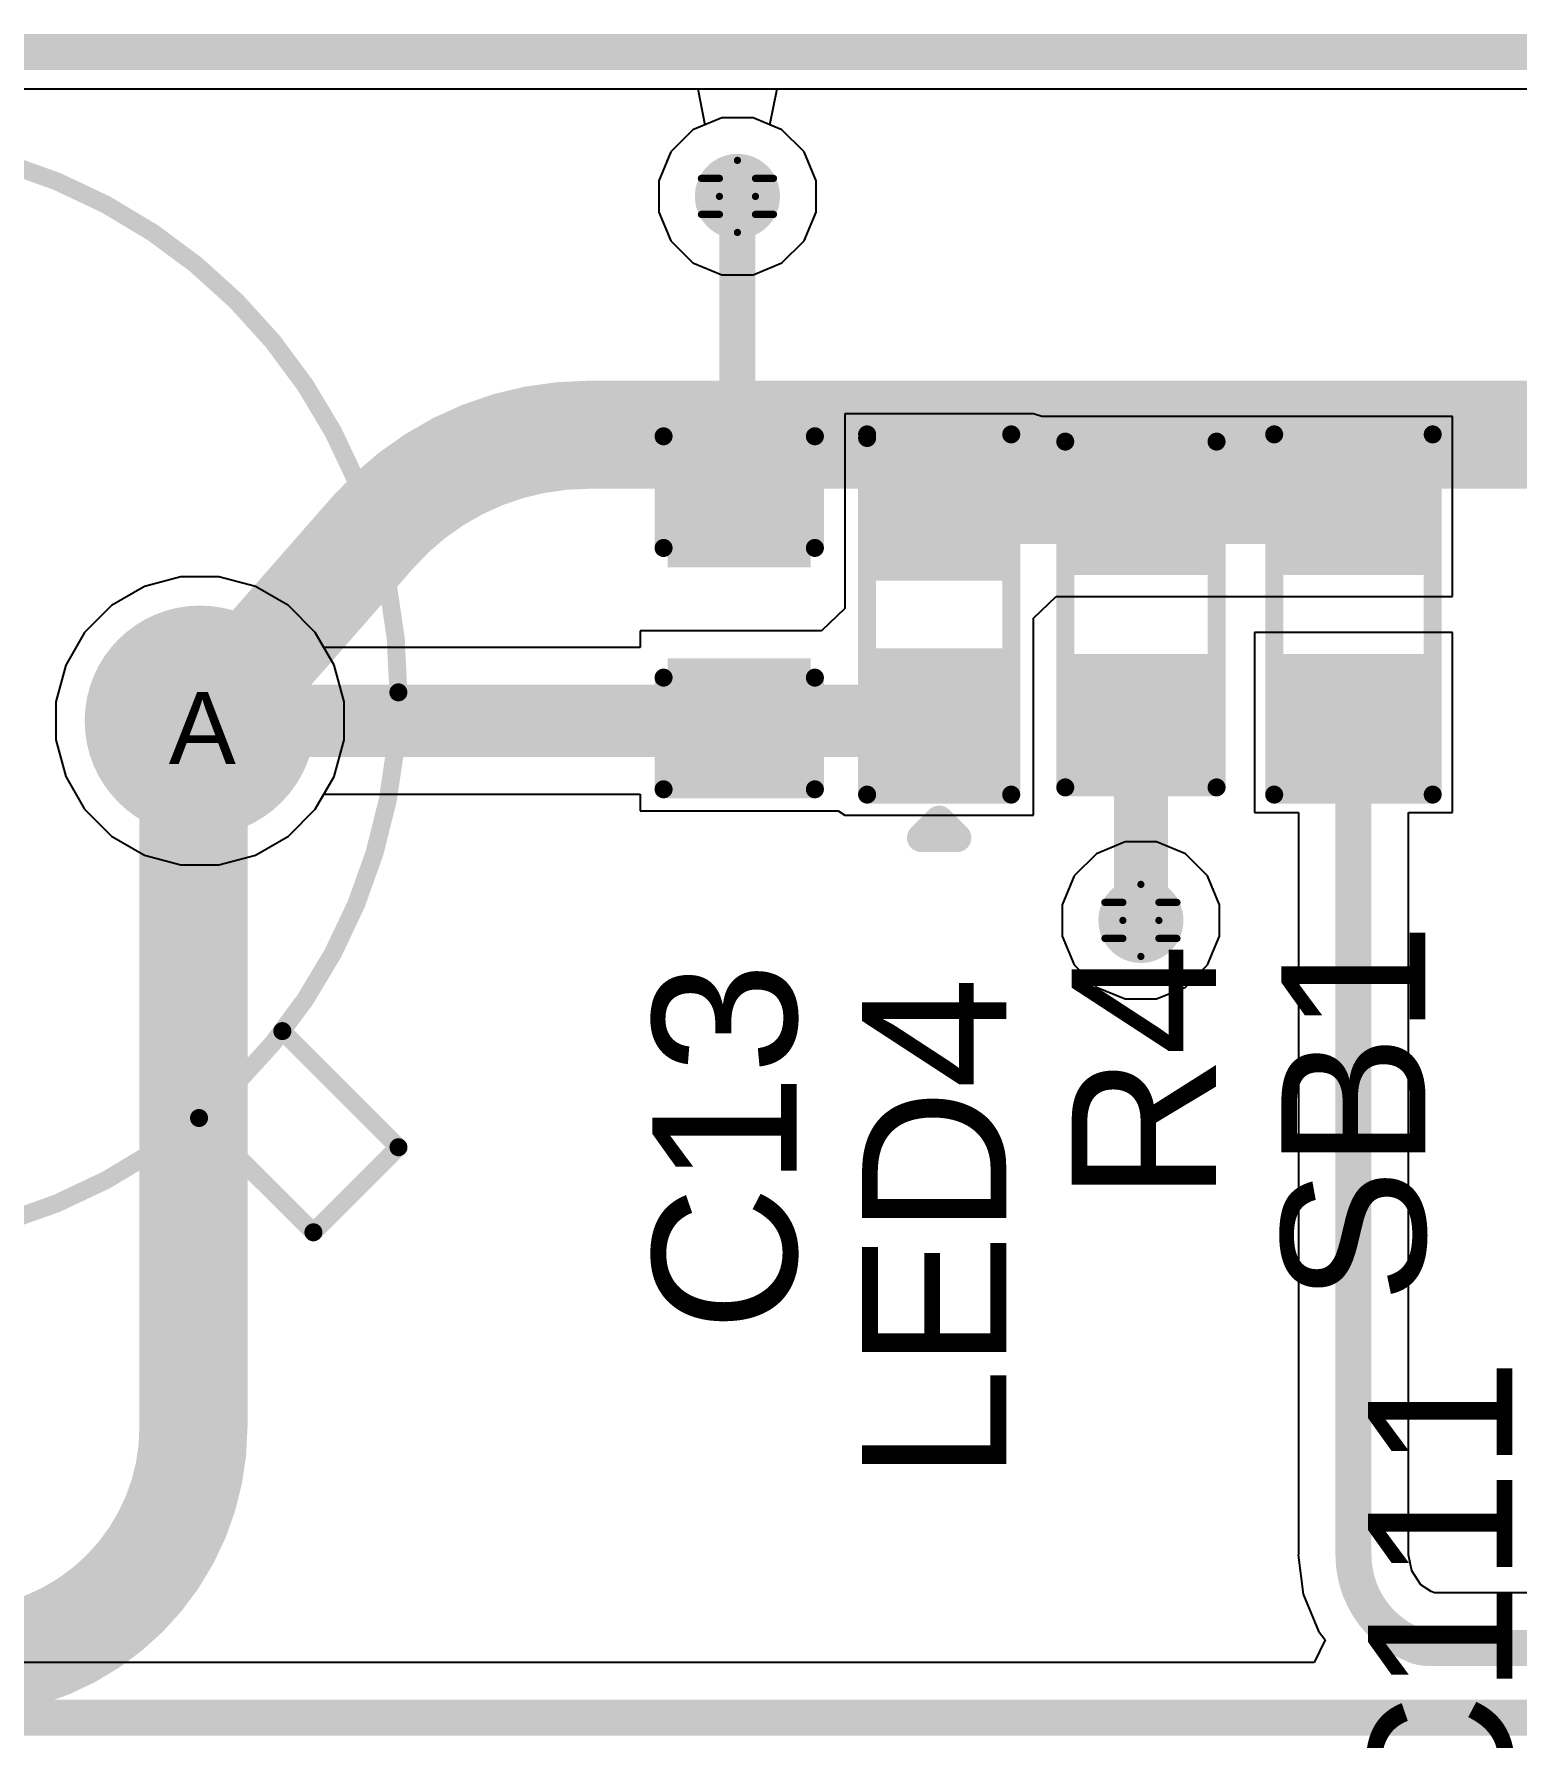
# Model space of a CAD drawing. Header units: inches. Extents: x 24 to 500, y 68 to 269.
# Drawn here: x 329.05 to 339.51, y 167.82 to 179.83 of the extents above; entities that cross this region are included whole.
import ezdxf

# ---------------------------------------------------------------- set-up
doc = ezdxf.new("R2010")
doc.units = ezdxf.units.IN
for name, color, linetype in [('Board Outline', 216, 'Continuous'), ('Bottom Layer', 5, 'Continuous'), ('Bottom Solder', 6, 'Continuous'), ('Drill Drawing', 1, 'Continuous'), ('Layer 1', 16, 'Continuous'), ('Layer 2', 76, 'Continuous'), ('Multi-Layer', 9, 'Continuous'), ('Pad Holes', 156, 'Continuous'), ('Top Layer', 1, 'Continuous'), ('Top Overlay', 2, 'Continuous'), ('Top Paste', 8, 'Continuous'), ('Top Solder', 216, 'Continuous'), ('Via Holes', 16, 'Continuous')]:
    doc.layers.add(name, color=color, linetype=linetype)
doc.styles.add('Arial', font='', dxfattribs={"height": 0.2})
doc.styles.get('Arial').set_extended_font_data('Arial')

# ---------------------------------------------------------------- blocks, each defined once
blk = doc.blocks.new('AS312_32')
at = {"layer": 'Bottom Layer'}
h = blk.add_hatch(color=5, dxfattribs=at)
edge = h.paths.add_edge_path()
edge.add_arc((-2.55016, 1.24333), 0.7619999999999999, 0, 360)
h = blk.add_hatch(color=5, dxfattribs=at)
edge = h.paths.add_edge_path()
edge.add_arc((2.55016, 1.22809), 0.7619999999999999, 0, 360)
h = blk.add_hatch(color=5, dxfattribs=at)
edge = h.paths.add_edge_path()
edge.add_arc((0.06603999999999999, -1.24333), 0.7619999999999999, 0, 360)
at = {"layer": 'Bottom Solder'}
h = blk.add_hatch(color=6, dxfattribs=at)
edge = h.paths.add_edge_path()
edge.add_arc((-2.55016, 1.24333), 0.8128, 0, 360)
h = blk.add_hatch(color=6, dxfattribs=at)
edge = h.paths.add_edge_path()
edge.add_arc((2.55016, 1.22809), 0.8128, 0, 360)
h = blk.add_hatch(color=6, dxfattribs=at)
edge = h.paths.add_edge_path()
edge.add_arc((0.06603999999999999, -1.24333), 0.8128, 0, 360)
at = {"layer": 'Layer 1'}
h = blk.add_hatch(color=16, dxfattribs=at)
edge = h.paths.add_edge_path()
edge.add_arc((-2.55016, 1.24333), 0.7619999999999999, 0, 360)
h = blk.add_hatch(color=16, dxfattribs=at)
edge = h.paths.add_edge_path()
edge.add_arc((2.55016, 1.22809), 0.7619999999999999, 0, 360)
h = blk.add_hatch(color=16, dxfattribs=at)
edge = h.paths.add_edge_path()
edge.add_arc((0.06603999999999999, -1.24333), 0.7619999999999999, 0, 360)
at = {"layer": 'Layer 2'}
h = blk.add_hatch(color=76, dxfattribs=at)
edge = h.paths.add_edge_path()
edge.add_arc((-2.55016, 1.24333), 0.7619999999999999, 0, 360)
h = blk.add_hatch(color=76, dxfattribs=at)
edge = h.paths.add_edge_path()
edge.add_arc((2.55016, 1.22809), 0.7619999999999999, 0, 360)
h = blk.add_hatch(color=76, dxfattribs=at)
edge = h.paths.add_edge_path()
edge.add_arc((0.06603999999999999, -1.24333), 0.7619999999999999, 0, 360)
at = {"layer": 'Multi-Layer'}
h = blk.add_hatch(color=9, dxfattribs=at)
edge = h.paths.add_edge_path()
edge.add_arc((-2.55016, 1.24333), 0.7619999999999999, 0, 360)
h = blk.add_hatch(color=9, dxfattribs=at)
edge = h.paths.add_edge_path()
edge.add_arc((2.55016, 1.22809), 0.7619999999999999, 0, 360)
h = blk.add_hatch(color=9, dxfattribs=at)
edge = h.paths.add_edge_path()
edge.add_arc((0.06603999999999999, -1.24333), 0.7619999999999999, 0, 360)
at = {"layer": 'Pad Holes'}
h = blk.add_hatch(color=7, dxfattribs=at)
edge = h.paths.add_edge_path()
edge.add_arc((-2.55016, 1.24333), 0.4571999999999999, 0, 360)
h = blk.add_hatch(color=7, dxfattribs=at)
edge = h.paths.add_edge_path()
edge.add_arc((2.55016, 1.22809), 0.4571999999999999, 0, 360)
h = blk.add_hatch(color=7, dxfattribs=at)
edge = h.paths.add_edge_path()
edge.add_arc((0.06603999999999999, -1.24333), 0.4571999999999999, 0, 360)
at = {"layer": 'Top Layer'}
h = blk.add_hatch(color=1, dxfattribs=at)
edge = h.paths.add_edge_path()
edge.add_arc((-2.55016, 1.24333), 0.7619999999999999, 0, 360)
h = blk.add_hatch(color=1, dxfattribs=at)
edge = h.paths.add_edge_path()
edge.add_arc((2.55016, 1.22809), 0.7619999999999999, 0, 360)
h = blk.add_hatch(color=1, dxfattribs=at)
edge = h.paths.add_edge_path()
edge.add_arc((0.06603999999999999, -1.24333), 0.7619999999999999, 0, 360)
at = {"layer": 'Top Solder'}
h = blk.add_hatch(color=216, dxfattribs=at)
edge = h.paths.add_edge_path()
edge.add_arc((-2.55016, 1.24333), 0.8128, 0, 360)
h = blk.add_hatch(color=216, dxfattribs=at)
edge = h.paths.add_edge_path()
edge.add_arc((2.55016, 1.22809), 0.8128, 0, 360)
h = blk.add_hatch(color=216, dxfattribs=at)
edge = h.paths.add_edge_path()
edge.add_arc((0.06603999999999999, -1.24333), 0.8128, 0, 360)
at = {"layer": 'Top Overlay'}
for points in [[(3.85064, 1.042416, 0.127, 0.127, 1), (-3.949192, 1.042416, 0.127, 0.127, 1)], [(-3.381756, 4.849876, 0.0635, 0.0635, 1), (-3.318256, 4.849876, 0.0635, 0.0635, 1)], [(-3.381756, 4.849876, 0.0635, 0.0635, 1), (-3.318256, 4.849876, 0.0635, 0.0635, 1)], [(-3.981704, 4.249928, 0.0635, 0.0635, 1), (-3.918204, 4.249928, 0.0635, 0.0635, 1)], [(-3.981704, 4.249928, 0.0635, 0.0635, 1), (-3.918204, 4.249928, 0.0635, 0.0635, 1)], [(-2.5754584, 4.0437816, 0.0635, 0.0635, 1), (-2.5119584, 4.0437816, 0.0635, 0.0635, 1)], [(-3.162808, 3.431032, 0.0635, 0.0635, 1), (-3.099308, 3.431032, 0.0635, 0.0635, 1)], [(-3.980942, 1.042416, 0.0635, 0.0635, 1), (-3.917442, 1.042416, 0.0635, 0.0635, 1)], [(3.81889, 1.042416, 0.0635, 0.0635, 1), (3.88239, 1.042416, 0.0635, 0.0635, 1)]]:
    blk.add_lwpolyline(points, format="xyseb", close=True, dxfattribs=at)
for points in [[(-3.350006, 4.849876, 0.127, 0.127, 0), (-3.949954, 4.249928, 0.127, 0.127, 0)], [(-2.5437084, 4.0437816, 0.127, 0.127, 0), (-3.350006, 4.849876, 0.127, 0.127, 0)], [(-3.131058, 3.431032, 0.127, 0.127, 0), (-3.949954, 4.249928, 0.127, 0.127, 0)]]:
    blk.add_lwpolyline(points, format="xyseb", dxfattribs=at)
blk = doc.blocks.new('S______B______90')
at = {"layer": 'Top Layer'}
for points in [[(-1.143, -0.4445), (-1.143, 0.4445), (-0.3809999999999999, 0.4445), (-0.3809999999999999, -0.4445)], [(0.3809999999999999, -0.4445), (0.3809999999999999, 0.4445), (1.143, 0.4445), (1.143, -0.4445)]]:
    blk.add_hatch(color=1, dxfattribs=at).paths.add_polyline_path(points)
at = {"layer": 'Top Paste'}
for points in [[(-1.143, -0.4445), (-1.143, 0.4445), (-0.3809999999999999, 0.4445), (-0.3809999999999999, -0.4445)], [(0.3809999999999999, -0.4445), (0.3809999999999999, 0.4445), (1.143, 0.4445), (1.143, -0.4445)]]:
    blk.add_hatch(color=8, dxfattribs=at).paths.add_polyline_path(points)
at = {"layer": 'Top Solder'}
for points in [[(-1.2446, -0.5460999999999999), (-1.2446, 0.5460999999999999), (-0.2794, 0.5460999999999999), (-0.2794, -0.5460999999999999)], [(0.2794, -0.5460999999999999), (0.2794, 0.5460999999999999), (1.2446, 0.5460999999999999), (1.2446, -0.5460999999999999)]]:
    blk.add_hatch(color=216, dxfattribs=at).paths.add_polyline_path(points)
at = {"layer": 'Top Overlay'}
for points in [[(-1.27, 0.5588, 0.127, 0.127, 0), (-1.27, -0.5588, 0.127, 0.127, 0)], [(-1.27, 0.5588, 0.127, 0.127, 0), (1.27, 0.5588, 0.127, 0.127, 0)], [(1.27, 0.5588, 0.127, 0.127, 0), (1.27, -0.5588, 0.127, 0.127, 0)], [(-1.27, -0.5588, 0.127, 0.127, 0), (1.27, -0.5588, 0.127, 0.127, 0)]]:
    blk.add_lwpolyline(points, format="xyseb", dxfattribs=at)
for points in [[(-1.30175, 0.5588, 0.0635, 0.0635, 1), (-1.23825, 0.5588, 0.0635, 0.0635, 1)], [(-1.30175, 0.5588, 0.0635, 0.0635, 1), (-1.23825, 0.5588, 0.0635, 0.0635, 1)], [(1.23825, 0.5588, 0.0635, 0.0635, 1), (1.30175, 0.5588, 0.0635, 0.0635, 1)], [(1.23825, 0.5588, 0.0635, 0.0635, 1), (1.30175, 0.5588, 0.0635, 0.0635, 1)], [(-1.30175, -0.5588, 0.0635, 0.0635, 1), (-1.23825, -0.5588, 0.0635, 0.0635, 1)], [(-1.30175, -0.5588, 0.0635, 0.0635, 1), (-1.23825, -0.5588, 0.0635, 0.0635, 1)], [(1.23825, -0.5588, 0.0635, 0.0635, 1), (1.30175, -0.5588, 0.0635, 0.0635, 1)], [(1.23825, -0.5588, 0.0635, 0.0635, 1), (1.30175, -0.5588, 0.0635, 0.0635, 1)]]:
    blk.add_lwpolyline(points, format="xyseb", close=True, dxfattribs=at)
blk = doc.blocks.new('R___0603_151')
at = {"layer": 'Top Layer'}
for points in [[(-0.3809999999999999, 0.4445), (-0.3809999999999999, -0.4445), (-1.143, -0.4445), (-1.143, 0.4445)], [(1.143, 0.4445), (1.143, -0.4445), (0.3809999999999999, -0.4445), (0.3809999999999999, 0.4445)]]:
    blk.add_hatch(color=1, dxfattribs=at).paths.add_polyline_path(points)
at = {"layer": 'Top Paste'}
for points in [[(-0.3809999999999999, 0.4445), (-0.3809999999999999, -0.4445), (-1.143, -0.4445), (-1.143, 0.4445)], [(1.143, 0.4445), (1.143, -0.4445), (0.3809999999999999, -0.4445), (0.3809999999999999, 0.4445)]]:
    blk.add_hatch(color=8, dxfattribs=at).paths.add_polyline_path(points)
at = {"layer": 'Top Solder'}
for points in [[(-0.2794, 0.5460999999999999), (-0.2794, -0.5460999999999999), (-1.2446, -0.5460999999999999), (-1.2446, 0.5460999999999999)], [(1.2446, 0.5460999999999999), (1.2446, -0.5460999999999999), (0.2794, -0.5460999999999999), (0.2794, 0.5460999999999999)]]:
    blk.add_hatch(color=216, dxfattribs=at).paths.add_polyline_path(points)
at = {"layer": 'Top Overlay'}
for points in [[(1.2192, 0.5334, 0.127, 0.127, 0), (-1.2192, 0.5334, 0.127, 0.127, 0)], [(-1.2192, -0.5334, 0.127, 0.127, 0), (-1.2192, 0.5334, 0.127, 0.127, 0)], [(1.2192, -0.5334, 0.127, 0.127, 0), (1.2192, 0.5334, 0.127, 0.127, 0)], [(1.2192, -0.5334, 0.127, 0.127, 0), (-1.2192, -0.5334, 0.127, 0.127, 0)]]:
    blk.add_lwpolyline(points, format="xyseb", dxfattribs=at)
for points in [[(-1.25095, 0.5334, 0.0635, 0.0635, 1), (-1.18745, 0.5334, 0.0635, 0.0635, 1)], [(-1.25095, 0.5334, 0.0635, 0.0635, 1), (-1.18745, 0.5334, 0.0635, 0.0635, 1)], [(1.18745, 0.5334, 0.0635, 0.0635, 1), (1.25095, 0.5334, 0.0635, 0.0635, 1)], [(1.18745, 0.5334, 0.0635, 0.0635, 1), (1.25095, 0.5334, 0.0635, 0.0635, 1)], [(-1.25095, -0.5334, 0.0635, 0.0635, 1), (-1.18745, -0.5334, 0.0635, 0.0635, 1)], [(-1.25095, -0.5334, 0.0635, 0.0635, 1), (-1.18745, -0.5334, 0.0635, 0.0635, 1)], [(1.18745, -0.5334, 0.0635, 0.0635, 1), (1.25095, -0.5334, 0.0635, 0.0635, 1)], [(1.18745, -0.5334, 0.0635, 0.0635, 1), (1.25095, -0.5334, 0.0635, 0.0635, 1)]]:
    blk.add_lwpolyline(points, format="xyseb", close=True, dxfattribs=at)
blk = doc.blocks.new('ALS_PT19_315C_L177_TR__173')
at = {"layer": 'Top Layer'}
for points in [[(-1.16000911, 0.41000045), (-0.34000821, 0.41000045), (-0.34000821, -0.41000045), (-1.16000911, -0.41000045)], [(0.34000821, 0.41000045), (1.16000911, 0.41000045), (1.16000911, -0.41000045), (0.34000821, -0.41000045)]]:
    blk.add_hatch(color=1, dxfattribs=at).paths.add_polyline_path(points)
at = {"layer": 'Top Paste'}
for points in [[(-1.16000911, 0.41000045), (-0.34000821, 0.41000045), (-0.34000821, -0.41000045), (-1.16000911, -0.41000045)], [(0.34000821, 0.41000045), (1.16000911, 0.41000045), (1.16000911, -0.41000045), (0.34000821, -0.41000045)]]:
    blk.add_hatch(color=8, dxfattribs=at).paths.add_polyline_path(points)
at = {"layer": 'Top Solder'}
for points in [[(-1.26160911, 0.51160045), (-0.23840821, 0.51160045), (-0.23840821, -0.51160045), (-1.26160911, -0.51160045)], [(0.23840821, 0.51160045), (1.26160911, 0.51160045), (1.26160911, -0.51160045), (0.23840821, -0.51160045)]]:
    blk.add_hatch(color=216, dxfattribs=at).paths.add_polyline_path(points)
at = {"layer": 'Top Overlay'}
for points in [[(-1.27, 0.508, 0.127, 0.127, 0), (-1.27, -0.508, 0.127, 0.127, 0)], [(-1.27, 0.508, 0.127, 0.127, 0), (1.2446, 0.508, 0.127, 0.127, 0)], [(1.27, 0.508, 0.127, 0.127, 0), (1.27, -0.508, 0.127, 0.127, 0)], [(-1.5748, 0.127, 0.1999996, 0.1999996, 0), (-1.4478, 0, 0.1999996, 0.1999996, 0)], [(-1.5748, 0.127, 0.1999996, 0.1999996, 0), (-1.5748, -0.127, 0.1999996, 0.1999996, 0)], [(-1.4478, 0, 0.1999996, 0.1999996, 0), (-1.5748, -0.127, 0.1999996, 0.1999996, 0)], [(-1.27, -0.508, 0.127, 0.127, 0), (1.27, -0.508, 0.127, 0.127, 0)]]:
    blk.add_lwpolyline(points, format="xyseb", dxfattribs=at)
for points in [[(-1.30175, 0.508, 0.0635, 0.0635, 1), (-1.23825, 0.508, 0.0635, 0.0635, 1)], [(-1.30175, 0.508, 0.0635, 0.0635, 1), (-1.23825, 0.508, 0.0635, 0.0635, 1)], [(1.21285, 0.508, 0.0635, 0.0635, 1), (1.27635, 0.508, 0.0635, 0.0635, 1)], [(1.23825, 0.508, 0.0635, 0.0635, 1), (1.30175, 0.508, 0.0635, 0.0635, 1)], [(-1.6247999, 0.127, 0.0999998, 0.0999998, 1), (-1.5248001, 0.127, 0.0999998, 0.0999998, 1)], [(-1.6247999, 0.127, 0.0999998, 0.0999998, 1), (-1.5248001, 0.127, 0.0999998, 0.0999998, 1)], [(-1.4977999, 0, 0.0999998, 0.0999998, 1), (-1.3978001, 0, 0.0999998, 0.0999998, 1)], [(-1.4977999, 0, 0.0999998, 0.0999998, 1), (-1.3978001, 0, 0.0999998, 0.0999998, 1)], [(-1.6247999, -0.127, 0.0999998, 0.0999998, 1), (-1.5248001, -0.127, 0.0999998, 0.0999998, 1)], [(-1.6247999, -0.127, 0.0999998, 0.0999998, 1), (-1.5248001, -0.127, 0.0999998, 0.0999998, 1)], [(-1.30175, -0.508, 0.0635, 0.0635, 1), (-1.23825, -0.508, 0.0635, 0.0635, 1)], [(-1.30175, -0.508, 0.0635, 0.0635, 1), (-1.23825, -0.508, 0.0635, 0.0635, 1)], [(1.23825, -0.508, 0.0635, 0.0635, 1), (1.30175, -0.508, 0.0635, 0.0635, 1)], [(1.23825, -0.508, 0.0635, 0.0635, 1), (1.30175, -0.508, 0.0635, 0.0635, 1)]]:
    blk.add_lwpolyline(points, format="xyseb", close=True, dxfattribs=at)
blk = doc.blocks.new('C___0603_259')
at = {"layer": 'Top Layer'}
for points in [[(-0.3809999999999999, 0.4445), (-0.3809999999999999, -0.4445), (-1.143, -0.4445), (-1.143, 0.4445)], [(1.143, 0.4445), (1.143, -0.4445), (0.3809999999999999, -0.4445), (0.3809999999999999, 0.4445)]]:
    blk.add_hatch(color=1, dxfattribs=at).paths.add_polyline_path(points)
at = {"layer": 'Top Paste'}
for points in [[(-0.3809999999999999, 0.4445), (-0.3809999999999999, -0.4445), (-1.143, -0.4445), (-1.143, 0.4445)], [(1.143, 0.4445), (1.143, -0.4445), (0.3809999999999999, -0.4445), (0.3809999999999999, 0.4445)]]:
    blk.add_hatch(color=8, dxfattribs=at).paths.add_polyline_path(points)
at = {"layer": 'Top Solder'}
for points in [[(-0.3210001199999999, 0.50449988), (-0.3210001199999999, -0.50449988), (-1.20299988, -0.50449988), (-1.20299988, 0.50449988)], [(1.20299988, 0.50449988), (1.20299988, -0.50449988), (0.3210001199999999, -0.50449988), (0.3210001199999999, 0.50449988)]]:
    blk.add_hatch(color=216, dxfattribs=at).paths.add_polyline_path(points)
at = {"layer": 'Top Overlay'}
for points in [[(-1.2446, 0.5334, 0.127, 0.127, 0), (-0.4571999999999999, 0.5334, 0.127, 0.127, 0)], [(-1.2446, 0.5334, 0.127, 0.127, 0), (-1.2446, -0.5334, 0.127, 0.127, 0)], [(0.4571999999999999, 0.5334, 0.127, 0.127, 0), (1.2446, 0.5334, 0.127, 0.127, 0)], [(1.2446, 0.5334, 0.127, 0.127, 0), (1.2446, -0.5334, 0.127, 0.127, 0)], [(-1.2446, -0.5334, 0.127, 0.127, 0), (-0.4571999999999999, -0.5334, 0.127, 0.127, 0)], [(0.4571999999999999, -0.5334, 0.127, 0.127, 0), (1.2446, -0.5334, 0.127, 0.127, 0)]]:
    blk.add_lwpolyline(points, format="xyseb", dxfattribs=at)
for points in [[(-1.27635, 0.5334, 0.0635, 0.0635, 1), (-1.21285, 0.5334, 0.0635, 0.0635, 1)], [(-1.27635, 0.5334, 0.0635, 0.0635, 1), (-1.21285, 0.5334, 0.0635, 0.0635, 1)], [(-0.4889499999999999, 0.5334, 0.0635, 0.0635, 1), (-0.42545, 0.5334, 0.0635, 0.0635, 1)], [(0.42545, 0.5334, 0.0635, 0.0635, 1), (0.4889499999999999, 0.5334, 0.0635, 0.0635, 1)], [(1.21285, 0.5334, 0.0635, 0.0635, 1), (1.27635, 0.5334, 0.0635, 0.0635, 1)], [(1.21285, 0.5334, 0.0635, 0.0635, 1), (1.27635, 0.5334, 0.0635, 0.0635, 1)], [(-1.27635, -0.5334, 0.0635, 0.0635, 1), (-1.21285, -0.5334, 0.0635, 0.0635, 1)], [(-1.27635, -0.5334, 0.0635, 0.0635, 1), (-1.21285, -0.5334, 0.0635, 0.0635, 1)], [(-0.4889499999999999, -0.5334, 0.0635, 0.0635, 1), (-0.42545, -0.5334, 0.0635, 0.0635, 1)], [(0.42545, -0.5334, 0.0635, 0.0635, 1), (0.4889499999999999, -0.5334, 0.0635, 0.0635, 1)], [(1.21285, -0.5334, 0.0635, 0.0635, 1), (1.27635, -0.5334, 0.0635, 0.0635, 1)], [(1.21285, -0.5334, 0.0635, 0.0635, 1), (1.27635, -0.5334, 0.0635, 0.0635, 1)]]:
    blk.add_lwpolyline(points, format="xyseb", close=True, dxfattribs=at)

msp = doc.modelspace()

# ---------------------------------------------------------------- hatches: boundary and pattern name
at = {"layer": 'Bottom Layer'}
h = msp.add_hatch(color=5, dxfattribs=at)
edge = h.paths.add_edge_path()
edge.add_arc((334.01, 178.689), 0.2999994, 0, 360)
h = msp.add_hatch(color=5, dxfattribs=at)
edge = h.paths.add_edge_path()
edge.add_arc((336.8548, 173.5836), 0.2999994, 0, 360)
at = {"layer": 'Layer 1'}
h = msp.add_hatch(color=16, dxfattribs=at)
edge = h.paths.add_edge_path()
edge.add_arc((334.01, 178.689), 0.2999994, 0, 360)
h = msp.add_hatch(color=16, dxfattribs=at)
edge = h.paths.add_edge_path()
edge.add_arc((336.8548, 173.5836), 0.2999994, 0, 360)
at = {"layer": 'Layer 2'}
h = msp.add_hatch(color=76, dxfattribs=at)
edge = h.paths.add_edge_path()
edge.add_arc((334.01, 178.689), 0.2999994, 0, 360)
h = msp.add_hatch(color=76, dxfattribs=at)
edge = h.paths.add_edge_path()
edge.add_arc((336.8548, 173.5836), 0.2999994, 0, 360)
at = {"layer": 'Top Layer'}
h = msp.add_hatch(color=1, dxfattribs=at)
edge = h.paths.add_edge_path()
edge.add_arc((334.01, 178.689), 0.2999994, 0, 360)
h = msp.add_hatch(color=1, dxfattribs=at)
edge = h.paths.add_edge_path()
edge.add_arc((336.8548, 173.5836), 0.2999994, 0, 360)
at = {"layer": 'Via Holes'}
h = msp.add_hatch(color=7, dxfattribs=at)
edge = h.paths.add_edge_path()
edge.add_arc((334.01, 178.689), 0.1499997, 0, 360)
h = msp.add_hatch(color=7, dxfattribs=at)
edge = h.paths.add_edge_path()
edge.add_arc((336.8548, 173.5836), 0.1499997, 0, 360)

# ---------------------------------------------------------------- linework, layer by layer
at = {"layer": 'Board Outline'}
msp.add_lwpolyline([(251.06959946, 179.7066002, 0.254, 0.254, 0), (384.8696011, 179.7066002, 0.254, 0.254, 0)], format="xyseb", dxfattribs=at)
at = {"layer": 'Bottom Layer'}
for p, q in [((305.943, 179.44763704), (385.11479238, 179.44763704)), ((333.69618554, 179.1586587), (333.5403413, 179.00281446)), ((333.8998021, 179.2429994), (333.69618554, 179.1586587)), ((334.1201979, 179.2429994), (333.8998021, 179.2429994)), ((334.32381446, 179.1586587), (334.1201979, 179.2429994)), ((334.4796587, 179.00281446), (334.32381446, 179.1586587)), ((333.5403413, 179.00281446), (333.4560006, 178.7991979)), ((334.5639994, 178.7991979), (334.4796587, 179.00281446)), ((333.4560006, 178.7991979), (333.4560006, 178.5788021)), ((334.5639994, 178.5788021), (334.5639994, 178.7991979)), ((333.4560006, 178.5788021), (333.5403413, 178.37518554)), ((334.4796587, 178.37518554), (334.5639994, 178.5788021)), ((333.5403413, 178.37518554), (333.69618554, 178.2193413)), ((334.32381446, 178.2193413), (334.4796587, 178.37518554)), ((333.69618554, 178.2193413), (333.8998021, 178.1350006)), ((334.1201979, 178.1350006), (334.32381446, 178.2193413)), ((333.8998021, 178.1350006), (334.1201979, 178.1350006)), ((336.7446021, 174.1375994), (336.54098554, 174.0532587)), ((336.9649979, 174.1375994), (336.7446021, 174.1375994)), ((337.16861446, 174.0532587), (336.9649979, 174.1375994)), ((336.54098554, 174.0532587), (336.3851413, 173.89741446)), ((337.3244587, 173.89741446), (337.16861446, 174.0532587)), ((336.3851413, 173.89741446), (336.3008006, 173.6937979)), ((337.4087994, 173.6937979), (337.3244587, 173.89741446)), ((336.3008006, 173.6937979), (336.3008006, 173.4734021)), ((337.4087994, 173.4734021), (337.4087994, 173.6937979)), ((336.3008006, 173.4734021), (336.3851413, 173.26978554)), ((337.3244587, 173.26978554), (337.4087994, 173.4734021)), ((336.3851413, 173.26978554), (336.54098554, 173.1139413)), ((337.16861446, 173.1139413), (337.3244587, 173.26978554)), ((336.54098554, 173.1139413), (336.7446021, 173.0296006)), ((336.7446021, 173.0296006), (336.9649979, 173.0296006)), ((336.9649979, 173.0296006), (337.16861446, 173.1139413))]:
    msp.add_line(p, q, dxfattribs=at)
for points in [[(331.43997466, 176.31999534, 0.7619999999999999, 0.7619999999999999, -0.2161415142597953), (332.95757386, 177.00817786, 0.7619999999999999, 0.7619999999999999, 0)], [(332.95757386, 177.00817786, 0.7619999999999999, 0.7619999999999999, 0), (342.92097786, 177.00817786, 0.7619999999999999, 0.7619999999999999, 0)], [(330.66669198, 175.43713452, 0.7619999999999999, 0.7619999999999999, 0), (331.43997466, 176.31999534, 0.7619999999999999, 0.7619999999999999, 0)], [(330.22032, 174.99076, 0.7619999999999999, 0.7619999999999999, 0), (330.66669198, 175.43713452, 0.7619999999999999, 0.7619999999999999, 0)], [(330.1746, 174.94504, 0.7619999999999999, 0.7619999999999999, -0.4141983113126792), (330.22031746, 174.99076, 0.7619999999999999, 0.7619999999999999, 0)], [(330.1746, 170.00958632, 0.7619999999999999, 0.7619999999999999, 0), (330.1746, 174.94504, 0.7619999999999999, 0.7619999999999999, 0)], [(330.1746, 170.00958632, 0.7619999999999999, 0.7619999999999999, -0.4142135623730951), (328.51621368, 168.3512, 0.7619999999999999, 0.7619999999999999, 0)]]:
    msp.add_lwpolyline(points, format="xyseb", dxfattribs=at)
for points in [[(332.76707386, 177.00817786, 0.3809999999999999, 0.3809999999999999, 1), (333.14807386, 177.00817786, 0.3809999999999999, 0.3809999999999999, 1)], [(332.76707386, 177.00817786, 0.3809999999999999, 0.3809999999999999, 1), (333.14807386, 177.00817786, 0.3809999999999999, 0.3809999999999999, 1)], [(331.24947466, 176.31999534, 0.3809999999999999, 0.3809999999999999, 1), (331.63047466, 176.31999534, 0.3809999999999999, 0.3809999999999999, 1)], [(331.24947466, 176.31999534, 0.3809999999999999, 0.3809999999999999, 1), (331.63047466, 176.31999534, 0.3809999999999999, 0.3809999999999999, 1)], [(330.47619198, 175.43713452, 0.3809999999999999, 0.3809999999999999, 1), (330.85719198, 175.43713452, 0.3809999999999999, 0.3809999999999999, 1)], [(330.47619198, 175.43713452, 0.3809999999999999, 0.3809999999999999, 1), (330.85719198, 175.43713452, 0.3809999999999999, 0.3809999999999999, 1)], [(329.9841, 174.94504, 0.3809999999999999, 0.3809999999999999, 1), (330.3651, 174.94504, 0.3809999999999999, 0.3809999999999999, 1)], [(329.9841, 174.94504, 0.3809999999999999, 0.3809999999999999, 1), (330.3651, 174.94504, 0.3809999999999999, 0.3809999999999999, 1)], [(330.02981746, 174.99076, 0.3809999999999999, 0.3809999999999999, 1), (330.41081746, 174.99076, 0.3809999999999999, 0.3809999999999999, 1)], [(330.02982, 174.99076, 0.3809999999999999, 0.3809999999999999, 1), (330.41082, 174.99076, 0.3809999999999999, 0.3809999999999999, 1)], [(329.9841, 170.00958632, 0.3809999999999999, 0.3809999999999999, 1), (330.3651, 170.00958632, 0.3809999999999999, 0.3809999999999999, 1)], [(329.9841, 170.00958632, 0.3809999999999999, 0.3809999999999999, 1), (330.3651, 170.00958632, 0.3809999999999999, 0.3809999999999999, 1)]]:
    msp.add_lwpolyline(points, format="xyseb", close=True, dxfattribs=at)
at = {"layer": 'Drill Drawing'}
for points in [[(333.883, 178.816, 0.0508, 0.0508, 0), (334.01, 178.943, 0.0508, 0.0508, 0)], [(334.01, 178.943, 0.0508, 0.0508, 0), (334.1369999999999, 178.816, 0.0508, 0.0508, 0)], [(333.756, 178.816, 0.0508, 0.0508, 0), (333.883, 178.689, 0.0508, 0.0508, 0)], [(333.756, 178.816, 0.0508, 0.0508, 0), (333.883, 178.816, 0.0508, 0.0508, 0)], [(334.1369999999999, 178.816, 0.0508, 0.0508, 0), (334.264, 178.816, 0.0508, 0.0508, 0)], [(334.1369999999999, 178.689, 0.0508, 0.0508, 0), (334.264, 178.816, 0.0508, 0.0508, 0)], [(333.756, 178.562, 0.0508, 0.0508, 0), (333.883, 178.689, 0.0508, 0.0508, 0)], [(334.1369999999999, 178.689, 0.0508, 0.0508, 0), (334.264, 178.562, 0.0508, 0.0508, 0)], [(333.756, 178.562, 0.0508, 0.0508, 0), (333.883, 178.562, 0.0508, 0.0508, 0)], [(333.883, 178.562, 0.0508, 0.0508, 0), (334.01, 178.435, 0.0508, 0.0508, 0)], [(334.01, 178.435, 0.0508, 0.0508, 0), (334.1369999999999, 178.562, 0.0508, 0.0508, 0)], [(334.1369999999999, 178.562, 0.0508, 0.0508, 0), (334.264, 178.562, 0.0508, 0.0508, 0)], [(336.7277999999999, 173.7106, 0.0508, 0.0508, 0), (336.8548, 173.8376, 0.0508, 0.0508, 0)], [(336.8548, 173.8376, 0.0508, 0.0508, 0), (336.9818, 173.7106, 0.0508, 0.0508, 0)], [(336.6008, 173.7106, 0.0508, 0.0508, 0), (336.7277999999999, 173.5836, 0.0508, 0.0508, 0)], [(336.6008, 173.7106, 0.0508, 0.0508, 0), (336.7277999999999, 173.7106, 0.0508, 0.0508, 0)], [(336.9818, 173.7106, 0.0508, 0.0508, 0), (337.1088, 173.7106, 0.0508, 0.0508, 0)], [(336.9818, 173.5836, 0.0508, 0.0508, 0), (337.1088, 173.7106, 0.0508, 0.0508, 0)], [(336.6008, 173.4566, 0.0508, 0.0508, 0), (336.7277999999999, 173.5836, 0.0508, 0.0508, 0)], [(336.9818, 173.5836, 0.0508, 0.0508, 0), (337.1088, 173.4566, 0.0508, 0.0508, 0)], [(336.6008, 173.4566, 0.0508, 0.0508, 0), (336.7277999999999, 173.4566, 0.0508, 0.0508, 0)], [(336.7277999999999, 173.4566, 0.0508, 0.0508, 0), (336.8548, 173.3296, 0.0508, 0.0508, 0)], [(336.8548, 173.3296, 0.0508, 0.0508, 0), (336.9818, 173.4566, 0.0508, 0.0508, 0)], [(336.9818, 173.4566, 0.0508, 0.0508, 0), (337.1088, 173.4566, 0.0508, 0.0508, 0)]]:
    msp.add_lwpolyline(points, format="xyseb", dxfattribs=at)
for points in [[(333.9973, 178.943, 0.0254, 0.0254, 1), (334.0227, 178.943, 0.0254, 0.0254, 1)], [(333.9973, 178.943, 0.0254, 0.0254, 1), (334.0227, 178.943, 0.0254, 0.0254, 1)], [(333.7433, 178.816, 0.0254, 0.0254, 1), (333.7687, 178.816, 0.0254, 0.0254, 1)], [(333.7433, 178.816, 0.0254, 0.0254, 1), (333.7687, 178.816, 0.0254, 0.0254, 1)], [(333.8703, 178.816, 0.0254, 0.0254, 1), (333.8957, 178.816, 0.0254, 0.0254, 1)], [(333.8703, 178.816, 0.0254, 0.0254, 1), (333.8957, 178.816, 0.0254, 0.0254, 1)], [(334.1243, 178.816, 0.0254, 0.0254, 1), (334.1497, 178.816, 0.0254, 0.0254, 1)], [(334.1243, 178.816, 0.0254, 0.0254, 1), (334.1497, 178.816, 0.0254, 0.0254, 1)], [(334.2513, 178.816, 0.0254, 0.0254, 1), (334.2767, 178.816, 0.0254, 0.0254, 1)], [(334.2513, 178.816, 0.0254, 0.0254, 1), (334.2767, 178.816, 0.0254, 0.0254, 1)], [(333.8703, 178.689, 0.0254, 0.0254, 1), (333.8957, 178.689, 0.0254, 0.0254, 1)], [(333.8703, 178.689, 0.0254, 0.0254, 1), (333.8957, 178.689, 0.0254, 0.0254, 1)], [(334.1243, 178.689, 0.0254, 0.0254, 1), (334.1497, 178.689, 0.0254, 0.0254, 1)], [(334.1243, 178.689, 0.0254, 0.0254, 1), (334.1497, 178.689, 0.0254, 0.0254, 1)], [(333.7433, 178.562, 0.0254, 0.0254, 1), (333.7687, 178.562, 0.0254, 0.0254, 1)], [(333.7433, 178.562, 0.0254, 0.0254, 1), (333.7687, 178.562, 0.0254, 0.0254, 1)], [(333.8703, 178.562, 0.0254, 0.0254, 1), (333.8957, 178.562, 0.0254, 0.0254, 1)], [(333.8703, 178.562, 0.0254, 0.0254, 1), (333.8957, 178.562, 0.0254, 0.0254, 1)], [(334.1243, 178.562, 0.0254, 0.0254, 1), (334.1497, 178.562, 0.0254, 0.0254, 1)], [(334.1243, 178.562, 0.0254, 0.0254, 1), (334.1497, 178.562, 0.0254, 0.0254, 1)], [(334.2513, 178.562, 0.0254, 0.0254, 1), (334.2767, 178.562, 0.0254, 0.0254, 1)], [(334.2513, 178.562, 0.0254, 0.0254, 1), (334.2767, 178.562, 0.0254, 0.0254, 1)], [(333.9973, 178.435, 0.0254, 0.0254, 1), (334.0227, 178.435, 0.0254, 0.0254, 1)], [(333.9973, 178.435, 0.0254, 0.0254, 1), (334.0227, 178.435, 0.0254, 0.0254, 1)], [(336.8421, 173.8376, 0.0254, 0.0254, 1), (336.8674999999999, 173.8376, 0.0254, 0.0254, 1)], [(336.8421, 173.8376, 0.0254, 0.0254, 1), (336.8674999999999, 173.8376, 0.0254, 0.0254, 1)], [(336.5881, 173.7106, 0.0254, 0.0254, 1), (336.6135, 173.7106, 0.0254, 0.0254, 1)], [(336.5881, 173.7106, 0.0254, 0.0254, 1), (336.6135, 173.7106, 0.0254, 0.0254, 1)], [(336.7151, 173.7106, 0.0254, 0.0254, 1), (336.7405, 173.7106, 0.0254, 0.0254, 1)], [(336.7151, 173.7106, 0.0254, 0.0254, 1), (336.7405, 173.7106, 0.0254, 0.0254, 1)], [(336.9691, 173.7106, 0.0254, 0.0254, 1), (336.9945, 173.7106, 0.0254, 0.0254, 1)], [(336.9691, 173.7106, 0.0254, 0.0254, 1), (336.9945, 173.7106, 0.0254, 0.0254, 1)], [(337.0961, 173.7106, 0.0254, 0.0254, 1), (337.1215, 173.7106, 0.0254, 0.0254, 1)], [(337.0961, 173.7106, 0.0254, 0.0254, 1), (337.1215, 173.7106, 0.0254, 0.0254, 1)], [(336.7151, 173.5836, 0.0254, 0.0254, 1), (336.7405, 173.5836, 0.0254, 0.0254, 1)], [(336.7151, 173.5836, 0.0254, 0.0254, 1), (336.7405, 173.5836, 0.0254, 0.0254, 1)], [(336.9691, 173.5836, 0.0254, 0.0254, 1), (336.9945, 173.5836, 0.0254, 0.0254, 1)], [(336.9691, 173.5836, 0.0254, 0.0254, 1), (336.9945, 173.5836, 0.0254, 0.0254, 1)], [(336.5881, 173.4566, 0.0254, 0.0254, 1), (336.6135, 173.4566, 0.0254, 0.0254, 1)], [(336.5881, 173.4566, 0.0254, 0.0254, 1), (336.6135, 173.4566, 0.0254, 0.0254, 1)], [(336.7151, 173.4566, 0.0254, 0.0254, 1), (336.7405, 173.4566, 0.0254, 0.0254, 1)], [(336.7151, 173.4566, 0.0254, 0.0254, 1), (336.7405, 173.4566, 0.0254, 0.0254, 1)], [(336.9691, 173.4566, 0.0254, 0.0254, 1), (336.9945, 173.4566, 0.0254, 0.0254, 1)], [(336.9691, 173.4566, 0.0254, 0.0254, 1), (336.9945, 173.4566, 0.0254, 0.0254, 1)], [(337.0961, 173.4566, 0.0254, 0.0254, 1), (337.1215, 173.4566, 0.0254, 0.0254, 1)], [(337.0961, 173.4566, 0.0254, 0.0254, 1), (337.1215, 173.4566, 0.0254, 0.0254, 1)], [(336.8421, 173.3296, 0.0254, 0.0254, 1), (336.8674999999999, 173.3296, 0.0254, 0.0254, 1)], [(336.8421, 173.3296, 0.0254, 0.0254, 1), (336.8674999999999, 173.3296, 0.0254, 0.0254, 1)]]:
    msp.add_lwpolyline(points, format="xyseb", close=True, dxfattribs=at)
at = {"layer": 'Layer 1'}
for p, q in [((250.8244031, 179.44763704), (385.11479238, 179.44763704)), ((329.82815924, 175.93752214), (329.59648076, 175.8037632)), ((330.08656106, 176.00676), (329.82815924, 175.93752214)), ((330.35407894, 176.00676), (330.08656106, 176.00676)), ((330.61248076, 175.93752214), (330.35407894, 176.00676)), ((330.84415924, 175.8037632), (330.61248076, 175.93752214)), ((329.59648076, 175.8037632), (329.4073168, 175.61459924)), ((331.0333232, 175.61459924), (330.84415924, 175.8037632)), ((329.4073168, 175.61459924), (329.27355786, 175.38292076)), ((331.16708214, 175.38292076), (331.0333232, 175.61459924)), ((329.27355786, 175.38292076), (329.20432, 175.12451894)), ((331.23632, 175.12451894), (331.16708214, 175.38292076)), ((329.20432, 175.12451894), (329.20432, 174.85700106)), ((331.23632, 174.85700106), (331.23632, 175.12451894)), ((329.20432, 174.85700106), (329.27355786, 174.59859924)), ((331.16708214, 174.59859924), (331.23632, 174.85700106)), ((329.27355786, 174.59859924), (329.4073168, 174.36692076)), ((331.0333232, 174.36692076), (331.16708214, 174.59859924)), ((329.4073168, 174.36692076), (329.59648076, 174.1777568)), ((330.84415924, 174.1777568), (331.0333232, 174.36692076)), ((329.59648076, 174.1777568), (329.82815924, 174.04399786)), ((330.61248076, 174.04399786), (330.84415924, 174.1777568)), ((329.82815924, 174.04399786), (330.08656106, 173.97476)), ((330.08656106, 173.97476), (330.35407894, 173.97476)), ((330.35407894, 173.97476), (330.61248076, 174.04399786))]:
    msp.add_line(p, q, dxfattribs=at)
at = {"layer": 'Layer 2'}
for p, q in [((311.785, 179.44763704), (333.7301047, 179.44763704)), ((333.7301047, 179.44763704), (333.78063038, 179.19363704)), ((334.23936962, 179.19363704), (334.2898953, 179.44763704)), ((334.2898953, 179.44763704), (372.491, 179.44763704)), ((333.69618554, 179.1586587), (333.5403413, 179.00281446)), ((333.78063038, 179.19363704), (333.69618554, 179.1586587)), ((334.32381446, 179.1586587), (334.23936962, 179.19363704)), ((334.4796587, 179.00281446), (334.32381446, 179.1586587)), ((333.5403413, 179.00281446), (333.4560006, 178.7991979)), ((334.5639994, 178.7991979), (334.4796587, 179.00281446)), ((333.4560006, 178.7991979), (333.4560006, 178.5788021)), ((334.5639994, 178.5788021), (334.5639994, 178.7991979)), ((333.4560006, 178.5788021), (333.5403413, 178.37518554)), ((334.4796587, 178.37518554), (334.5639994, 178.5788021)), ((333.5403413, 178.37518554), (333.69618554, 178.2193413)), ((334.32381446, 178.2193413), (334.4796587, 178.37518554)), ((333.69618554, 178.2193413), (333.8998021, 178.1350006)), ((334.1201979, 178.1350006), (334.32381446, 178.2193413)), ((333.8998021, 178.1350006), (334.1201979, 178.1350006)), ((329.82815924, 175.93752214), (329.59648076, 175.8037632)), ((330.08656106, 176.00676), (329.82815924, 175.93752214)), ((330.35407894, 176.00676), (330.08656106, 176.00676)), ((330.61248076, 175.93752214), (330.35407894, 176.00676)), ((330.84415924, 175.8037632), (330.61248076, 175.93752214)), ((329.59648076, 175.8037632), (329.4073168, 175.61459924)), ((331.0333232, 175.61459924), (330.84415924, 175.8037632)), ((329.4073168, 175.61459924), (329.27355786, 175.38292076)), ((331.16708214, 175.38292076), (331.0333232, 175.61459924)), ((329.27355786, 175.38292076), (329.20432, 175.12451894)), ((331.23632, 175.12451894), (331.16708214, 175.38292076)), ((329.20432, 175.12451894), (329.20432, 174.85700106)), ((331.23632, 174.85700106), (331.23632, 175.12451894)), ((329.20432, 174.85700106), (329.27355786, 174.59859924)), ((331.16708214, 174.59859924), (331.23632, 174.85700106)), ((329.27355786, 174.59859924), (329.4073168, 174.36692076)), ((331.0333232, 174.36692076), (331.16708214, 174.59859924)), ((329.4073168, 174.36692076), (329.59648076, 174.1777568)), ((330.84415924, 174.1777568), (331.0333232, 174.36692076)), ((329.59648076, 174.1777568), (329.82815924, 174.04399786)), ((330.61248076, 174.04399786), (330.84415924, 174.1777568)), ((336.7446021, 174.1375994), (336.54098554, 174.0532587)), ((336.9649979, 174.1375994), (336.7446021, 174.1375994)), ((337.16861446, 174.0532587), (336.9649979, 174.1375994)), ((329.82815924, 174.04399786), (330.08656106, 173.97476)), ((330.08656106, 173.97476), (330.35407894, 173.97476)), ((330.35407894, 173.97476), (330.61248076, 174.04399786)), ((336.54098554, 174.0532587), (336.3851413, 173.89741446)), ((337.3244587, 173.89741446), (337.16861446, 174.0532587)), ((336.3851413, 173.89741446), (336.3008006, 173.6937979)), ((337.4087994, 173.6937979), (337.3244587, 173.89741446)), ((336.3008006, 173.6937979), (336.3008006, 173.4734021)), ((337.4087994, 173.4734021), (337.4087994, 173.6937979)), ((336.3008006, 173.4734021), (336.3851413, 173.26978554)), ((337.3244587, 173.26978554), (337.4087994, 173.4734021)), ((336.3851413, 173.26978554), (336.54098554, 173.1139413)), ((337.16861446, 173.1139413), (337.3244587, 173.26978554)), ((336.54098554, 173.1139413), (336.7446021, 173.0296006)), ((336.7446021, 173.0296006), (336.9649979, 173.0296006)), ((336.9649979, 173.0296006), (337.16861446, 173.1139413))]:
    msp.add_line(p, q, dxfattribs=at)
at = {"layer": 'Top Layer'}
for p, q in [((250.8244031, 179.44763704), (385.11479238, 179.44763704)), ((335.98554596, 177.1547765), (334.76840082, 177.1547765)), ((334.76840082, 177.1547765), (334.76840082, 175.83256172)), ((336.0963940999999, 177.15477904), (335.98554596, 177.1547765)), ((336.15630508, 177.13777374), (336.0963940999999, 177.15478158)), ((336.0963940999999, 177.15478158), (336.0963940999999, 177.15477904)), ((336.15630508, 177.13776866), (336.15630508, 177.13777374)), ((337.55329492, 177.13776866), (336.15630508, 177.13776866)), ((337.65490508, 177.13777374), (337.55329492, 177.13777374)), ((337.55329492, 177.13777374), (337.55329492, 177.13776866)), ((337.65490508, 177.13776866), (337.65490508, 177.13777374)), ((339.0519, 177.13776866), (337.65490508, 177.13776866)), ((339.0519, 175.86776866), (339.0519, 177.13776866)), ((329.82815924, 175.93752214), (329.59648076, 175.8037632)), ((330.08656106, 176.00676), (329.82815924, 175.93752214)), ((330.35407894, 176.00676), (330.08656106, 176.00676)), ((330.61248076, 175.93752214), (330.35407894, 176.00676)), ((330.84415924, 175.8037632), (330.61248076, 175.93752214)), ((329.59648076, 175.8037632), (329.4073168, 175.61459924)), ((331.0333232, 175.61459924), (330.84415924, 175.8037632)), ((334.76839828, 175.78399438), (334.60260994, 175.62576)), ((334.76840082, 175.83256172), (334.76839828, 175.82677814)), ((334.76839828, 175.82677814), (334.76839828, 175.78399438)), ((336.09640172, 175.71477938), (336.25722436, 175.86776866)), ((336.25722436, 175.86776866), (337.55329492, 175.86776866)), ((337.55329492, 175.86776866), (337.55329492, 175.86776358)), ((337.55329492, 175.86776358), (337.65490508, 175.86776358)), ((337.65490508, 175.86776358), (337.65490508, 175.86776866)), ((337.65490508, 175.86776866), (339.0519, 175.86776866)), ((336.09640172, 175.65475918), (336.09640172, 175.71477938)), ((329.4073168, 175.61459924), (329.27355786, 175.38292076)), ((331.09445592, 175.50871172), (331.0333232, 175.61459924)), ((334.60260994, 175.62576), (333.32415936, 175.62576)), ((333.32415936, 175.62576), (333.32415936, 175.50871172)), ((336.09639918, 175.6489756), (336.09640172, 175.65475918)), ((336.09639918, 174.32676082), (336.09639918, 175.6489756)), ((339.0519, 175.61376866), (337.6549, 175.61376866)), ((337.6549, 175.61376866), (337.6549, 174.34376866)), ((339.0519, 174.34376866), (339.0519, 175.61376866)), ((333.32415936, 175.50871172), (331.09445592, 175.50871172)), ((329.27355786, 175.38292076), (329.20432, 175.12451894)), ((329.20432, 175.12451894), (329.20432, 174.85700106)), ((329.20432, 174.85700106), (329.27355786, 174.59859924)), ((329.27355786, 174.59859924), (329.4073168, 174.36692076)), ((331.0333232, 174.36692076), (331.09445592, 174.47280828)), ((331.09445592, 174.47280828), (333.32415936, 174.47280828)), ((333.32415936, 174.47280828), (333.32415936, 174.35576)), ((329.4073168, 174.36692076), (329.59648076, 174.1777568)), ((330.84415924, 174.1777568), (331.0333232, 174.36692076)), ((333.32415936, 174.35576), (334.72115682, 174.35576)), ((334.72115682, 174.35576), (334.76840082, 174.32675828)), ((337.6549, 174.34376866), (337.96493494, 174.34376866)), ((337.96493494, 174.34376866), (337.96493494, 169.11011644)), ((338.74186506, 169.11011644), (338.74186506, 174.34376866)), ((338.74186506, 174.34376866), (339.0519, 174.34376866)), ((334.76840082, 174.32675828), (334.76840082, 174.32676082)), ((334.76840082, 174.32676082), (336.09639918, 174.32676082)), ((329.59648076, 174.1777568), (329.82815924, 174.04399786)), ((330.61248076, 174.04399786), (330.84415924, 174.1777568)), ((329.82815924, 174.04399786), (330.08656106, 173.97476)), ((330.08656106, 173.97476), (330.35407894, 173.97476)), ((330.35407894, 173.97476), (330.61248076, 174.04399786)), ((337.96493494, 169.11011644), (337.96318996, 169.11011644)), ((337.96318996, 169.11011644), (337.9998751799999, 168.83146828)), ((338.7416135999999, 169.10885914), (338.74186506, 169.11011644)), ((338.76408244, 168.99590788), (338.7416135999999, 169.10885914)), ((338.82877624, 168.89908816), (338.76408244, 168.99590788)), ((337.9998751799999, 168.83146828), (338.10742894, 168.57180916)), ((338.90064554, 168.85106692), (338.82877624, 168.89908816)), ((338.92430818, 168.84126506), (338.90064554, 168.85106692)), ((353.19150088, 168.84126506), (338.92430818, 168.84126506)), ((338.10742894, 168.57180916), (338.15504124, 168.5097595)), ((338.15504124, 168.5097595), (338.07640284, 168.35029322)), ((338.07640284, 168.35029322), (322.92633408, 168.35029322))]:
    msp.add_line(p, q, dxfattribs=at)
for points in [[(334.01, 176.52741936, 0.254, 0.254, 0), (334.01, 178.689, 0.254, 0.254, 0)], [(335.4324, 176.49077732, 0.508, 0.508, 0), (338.3534, 176.49077732, 0.508, 0.508, 0)], [(334.01, 176.52741936, 0.254, 0.254, 0), (334.02265936, 176.51476, 0.254, 0.254, 0)], [(338.3534, 176.49077732, 0.3048, 0.3048, 0), (338.3534, 176.50276866, 0.3048, 0.3048, 0)], [(330.22032, 174.99076, 0.508, 0.508, 0), (334.02265936, 174.99076, 0.508, 0.508, 0)], [(330.22032, 174.99076, 0.508, 0.508, -0.4142135623730951), (330.2762, 174.93488, 0.508, 0.508, 0)], [(334.02265936, 174.99076, 0.508, 0.508, 0), (335.4324, 174.99076, 0.508, 0.508, 0)], [(336.8548, 173.5836, 0.3809999999999999, 0.3809999999999999, 0), (336.8548, 174.97876866, 0.3809999999999999, 0.3809999999999999, 0)], [(338.3534, 169.11011644, 0.254, 0.254, 0), (338.3534, 174.97876866, 0.254, 0.254, 0)], [(338.79230184, 168.46988658, 0.254, 0.254, -0.3098591391652081), (338.3534, 169.11011644, 0.254, 0.254, 0)], [(338.8827512399999, 168.4528, 0.254, 0.254, -0.09135389301135399), (338.7922993, 168.46988404, 0.254, 0.254, 0)], [(338.8827512399999, 168.4528, 0.254, 0.254, 0), (338.88275378, 168.4528, 0.254, 0.254, 0)], [(338.88275378, 168.4528, 0.254, 0.254, 0), (360.89192998, 168.4528, 0.254, 0.254, 0)], [(322.92633408, 167.96182816, 0.254, 0.254, 0), (360.06113916, 167.96182816, 0.254, 0.254, 0)]]:
    msp.add_lwpolyline(points, format="xyseb", dxfattribs=at)
for points in [[(333.9465, 178.689, 0.127, 0.127, 1), (334.0735, 178.689, 0.127, 0.127, 1)], [(335.3054, 176.49077732, 0.254, 0.254, 1), (335.5594, 176.49077732, 0.254, 0.254, 1)], [(338.2264, 176.49077732, 0.254, 0.254, 1), (338.4804, 176.49077732, 0.254, 0.254, 1)], [(333.9465, 176.52741936, 0.127, 0.127, 1), (334.0735, 176.52741936, 0.127, 0.127, 1)], [(333.9465, 176.52741936, 0.127, 0.127, 1), (334.0735, 176.52741936, 0.127, 0.127, 1)], [(333.95915936, 176.51476, 0.127, 0.127, 1), (334.08615936, 176.51476, 0.127, 0.127, 1)], [(338.2772, 176.50276866, 0.1524, 0.1524, 1), (338.4296, 176.50276866, 0.1524, 0.1524, 1)], [(338.2772, 176.49077732, 0.1524, 0.1524, 1), (338.4296, 176.49077732, 0.1524, 0.1524, 1)], [(330.0933199999999, 174.99076, 0.254, 0.254, 1), (330.34732, 174.99076, 0.254, 0.254, 1)], [(330.0933199999999, 174.99076, 0.254, 0.254, 1), (330.34732, 174.99076, 0.254, 0.254, 1)], [(330.1492, 174.93488, 0.254, 0.254, 1), (330.4032, 174.93488, 0.254, 0.254, 1)], [(333.89565936, 174.99076, 0.254, 0.254, 1), (334.14965936, 174.99076, 0.254, 0.254, 1)], [(333.89565936, 174.99076, 0.254, 0.254, 1), (334.14965936, 174.99076, 0.254, 0.254, 1)], [(335.3054, 174.99076, 0.254, 0.254, 1), (335.5594, 174.99076, 0.254, 0.254, 1)], [(336.75955, 174.97876866, 0.1905, 0.1905, 1), (336.95005, 174.97876866, 0.1905, 0.1905, 1)], [(338.2899, 174.97876866, 0.127, 0.127, 1), (338.4168999999999, 174.97876866, 0.127, 0.127, 1)], [(336.75955, 173.5836, 0.1905, 0.1905, 1), (336.95005, 173.5836, 0.1905, 0.1905, 1)], [(338.2899, 169.11011644, 0.127, 0.127, 1), (338.4168999999999, 169.11011644, 0.127, 0.127, 1)], [(338.2899, 169.11011644, 0.127, 0.127, 1), (338.4168999999999, 169.11011644, 0.127, 0.127, 1)], [(338.7287992999999, 168.46988404, 0.127, 0.127, 1), (338.8557993, 168.46988404, 0.127, 0.127, 1)], [(338.72880184, 168.46988658, 0.127, 0.127, 1), (338.85580184, 168.46988658, 0.127, 0.127, 1)], [(338.81925124, 168.4528, 0.127, 0.127, 1), (338.94625124, 168.4528, 0.127, 0.127, 1)], [(338.81925124, 168.4528, 0.127, 0.127, 1), (338.94625124, 168.4528, 0.127, 0.127, 1)], [(338.8192537799999, 168.4528, 0.127, 0.127, 1), (338.94625378, 168.4528, 0.127, 0.127, 1)], [(338.8192537799999, 168.4528, 0.127, 0.127, 1), (338.94625378, 168.4528, 0.127, 0.127, 1)]]:
    msp.add_lwpolyline(points, format="xyseb", close=True, dxfattribs=at)

# ---------------------------------------------------------------- block references
for name, p, rotation in [('AS312_32', (327.67016, 176.23409), 180), ('C___0603_259', (334.02265936, 175.75276), 90), ('ALS_PT19_315C_L177_TR__173', (335.4324, 175.74076866), 90), ('R___0603_151', (336.8548, 175.74076866), 270), ('S______B______90', (338.3534, 175.74076866), 90)]:
    msp.add_blockref(name, p, dxfattribs=dict(rotation=rotation))

# ---------------------------------------------------------------- texts
at = {"layer": 'Drill Drawing', "style": 'Arial'}
msp.add_text('A', height=0.508, dxfattribs=at).set_placement((330.0002417, 174.68604382))
at = {"layer": 'Top Overlay', "style": 'Arial'}
for s, p in [('SB1', (338.86123236, 170.88480936)), ('R4', (337.38314286, 171.6043685)), ('C13', (334.42696386, 170.68495708)), ('LED4', (335.90505336, 169.63376538)), ('C111', (339.4729481799999, 167.10260204))]:
    msp.add_text(s, height=1.016, rotation=90, dxfattribs=at).set_placement(p)

doc.saveas('drawing.dxf')
